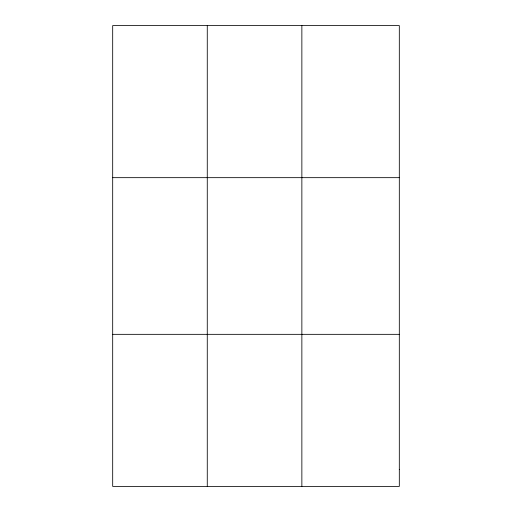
<?xml version="1.0" encoding="UTF-8"?>
<svg xmlns="http://www.w3.org/2000/svg" width="512" height="512" viewBox="0 0 512 512"><rect width="100%" height="100%" fill="white"/><g stroke="black" fill="none" stroke-linecap="round" stroke-linejoin="round"><path stroke-width="0.77" d="M207.27 486.4L207.27 25.6M301.862 486.4L301.862 25.6M112.685 177.664L399.315 177.664M112.685 334.336L399.315 334.336M399.315 469.504L399.315 486.4L112.685 486.4L112.685 25.6L399.315 25.6L399.315 469.504"/></g></svg>
